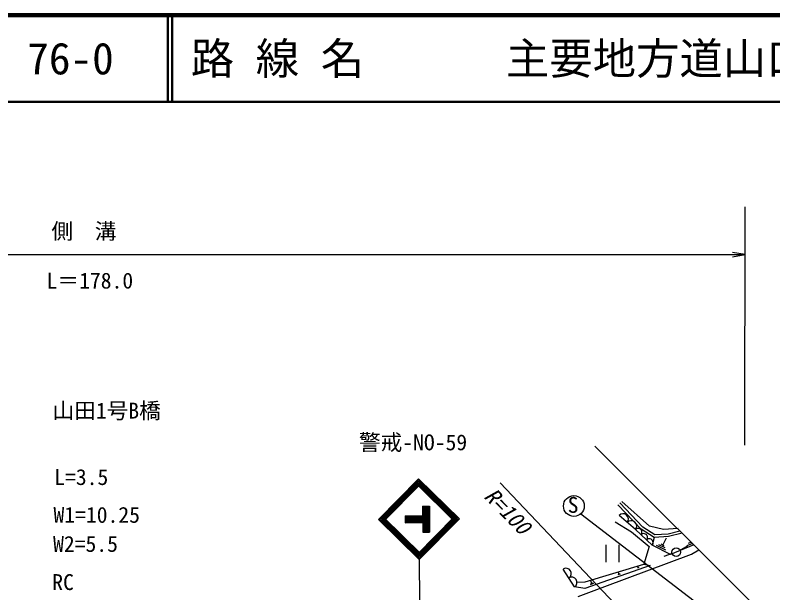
# Model space of a CAD drawing. Units: millimetres, scale not verified. Extents: x 40000 to 680000, y 20000 to 380000.
# Drawn here: x 160126 to 247510, y 313348 to 380000 of the extents above; entities that cross this region are included whole.
import ezdxf
from ezdxf.enums import TextEntityAlignment as Align

# ---------------------------------------------------------------- set-up
doc = ezdxf.new("R2010")
doc.units = ezdxf.units.MM
doc.header["$LTSCALE"] = 1000
for name, color, linetype, lineweight in [('M-BGD', 7, 'Continuous', 25), ('M-BMK-SRVR', 3, 'Continuous', 25), ('M-STR-HTXT', 7, 'Continuous', 13), ('M-STR-STR3', 7, 'Continuous', 25), ('M-STR-STRC', 7, 'Continuous', 25), ('M-TTL', 2, 'Continuous', 140), ('M-TTL-LINE', 7, 'Continuous', 50)]:
    doc.layers.add(name, color=color, linetype=linetype, lineweight=lineweight)
doc.layers.add('M-STR-STR1', color=1, linetype='Continuous')
doc.layers.add('M-TTL-TXT', color=7, linetype='Continuous')
doc.styles.add('ＭＳ ゴシック', font='')
doc.styles.get('ＭＳ ゴシック').set_extended_font_data('MS Gothic')

# ---------------------------------------------------------------- blocks, each defined once
blk = doc.blocks.new('open_arrow')
at = {"color": 0, "linetype": 'Continuous', "lineweight": -2}
blk.add_lwpolyline([(7.5, 1.25), (0, 0), (7.5, -1.25)], dxfattribs=at)

msp = doc.modelspace()

# ---------------------------------------------------------------- linework, layer by layer
at = {"layer": 'M-BGD'}
for p, q in [((232326, 320706), (229649, 323512)), ((232519, 320939), (229866, 323719)), ((233276, 321055), (230101, 323879)), ((231661, 320641), (229769, 322259)), ((229341, 321533), (231194, 320396)), ((233808, 319742), (232326, 320706)), ((233889, 320047), (232519, 320939)), ((234899, 320641), (233276, 321055)), ((236583, 320784), (234899, 320641)), ((231194, 320396), (233238, 318707)), ((233584, 318846), (231661, 320641)), ((235488, 319835), (233808, 319742)), ((235443, 320133), (233889, 320047)), ((236792, 320470), (235443, 320133)), ((237040, 320223), (235488, 319835)), ((233808, 319742), (233584, 318846)), ((234967, 318784), (234637, 318954)), ((235197, 319644), (234807, 318874)), ((238234, 319032), (237587, 318764)), ((238074, 319192), (237737, 319054)), ((237915, 319350), (237877, 319334)), ((228244, 318885), (228244, 316885)), ((229744, 318885), (229744, 316885)), ((233238, 318707), (232640, 316648)), ((235698, 317762), (233584, 318846)), ((235187, 318254), (234077, 318814)), ((235077, 318524), (234357, 318884)), ((238385, 318882), (235698, 317762)), ((236806, 318291), (237675, 318786)), ((238119, 317815), (238973, 318296)), ((228125, 314080), (238119, 317815)), ((235900, 317879), (234955, 317551)), ((233345, 316499), (225818, 313864)), ((225852, 314635), (232640, 316648)), ((231917, 316384), (231957, 316274)), ((232640, 316648), (233345, 316499)), ((224639, 314035), (223331, 316095)), ((229887, 315494), (229637, 315414)), ((229837, 315524), (229667, 315464)), ((229677, 315704), (229737, 315534)), ((229777, 315544), (229697, 315514)), ((232047, 316254), (231897, 316194)), ((232017, 316274), (231917, 316234)), ((231977, 316284), (231927, 316264)), ((224921, 314589), (225852, 314635)), ((226487, 314774), (226587, 314484)), ((225818, 313864), (224639, 314035)), ((225052, 312914), (228125, 314080)), ((226837, 314434), (226427, 314284)), ((226747, 314474), (226477, 314374)), ((226647, 314504), (226527, 314464))]:
    msp.add_line(p, q, dxfattribs=at)
msp.add_circle((236372, 318043), 500, dxfattribs=at)
for centre, radius, start, end in [((230242, 321854), 622, 319.46131, 139.46131), ((231188, 321045), 622, 319.46131, 139.46131), ((231981, 320342), 438, 316.97909, 136.97909), ((232622, 319743), 438, 316.97909, 136.97909), ((233263, 319145), 438, 316.97909, 136.97909), ((223658, 315580), 610, 302.39947, 122.39947), ((224312, 314550), 610, 302.39947, 122.39947)]:
    msp.add_arc(centre, radius, start, end, dxfattribs=at)
at = {"layer": 'M-BMK-SRVR'}
msp.add_line((226974, 330259), (250347, 306955), dxfattribs=at)
at = {"layer": 'M-STR-HTXT'}
msp.add_line((242949, 297708), (216065, 326026), dxfattribs=at)
at = {"layer": 'M-STR-STR3'}
for p, q in [((244296, 330379), (244309, 357893)), ((89669, 352376), (244306, 352374))]:
    msp.add_line(p, q, dxfattribs=at)
at = {"layer": 'M-STR-STRC'}
for p, q in [((202024, 321808), (206649, 326516)), ((202165, 321809), (206650, 326374)), ((202306, 321810), (206652, 326233)), ((202448, 321812), (206653, 326091)), ((202519, 321741), (206724, 326021)), ((202591, 321671), (206796, 325951)), ((206513, 325949), (210793, 321744)), ((206583, 326020), (210863, 321815)), ((206649, 326516), (211357, 321890)), ((206650, 326374), (211216, 321889)), ((206652, 326233), (211074, 321888)), ((206653, 326091), (210933, 321886)), ((202662, 321601), (206867, 325881)), ((206443, 325877), (210723, 321672)), ((207099, 323353), (207899, 323360)), ((207099, 323353), (207126, 320353)), ((207199, 323353), (207226, 320354)), ((207299, 323354), (207326, 320354)), ((207399, 323355), (207426, 320355)), ((207499, 323356), (207526, 320356)), ((207599, 323357), (207626, 320357)), ((207699, 323358), (207726, 320358)), ((207799, 323359), (207826, 320359)), ((207899, 323360), (207926, 320360)), ((225381, 322483), (246289, 306411)), ((202024, 321808), (206732, 317182)), ((202165, 321809), (206730, 317324)), ((202306, 321810), (206729, 317465)), ((202448, 321812), (206728, 317606)), ((202518, 321883), (206798, 317678)), ((202588, 321954), (206868, 317749)), ((202658, 322026), (206938, 317820)), ((205088, 322235), (207109, 322253)), ((205088, 322235), (205095, 321435)), ((205089, 322135), (207110, 322153)), ((205090, 322035), (207111, 322053)), ((205091, 321935), (207112, 321953)), ((205092, 321835), (207112, 321853)), ((205092, 321735), (207113, 321753)), ((205093, 321635), (207114, 321653)), ((206514, 317817), (210719, 322097)), ((206585, 317747), (210790, 322027)), ((206656, 317677), (210862, 321956)), ((206728, 317606), (210933, 321886)), ((206729, 317465), (211074, 321888)), ((206730, 317324), (211216, 321889)), ((206732, 317182), (211357, 321890)), ((205094, 321535), (207115, 321553)), ((205095, 321435), (207116, 321453)), ((207126, 320353), (207926, 320360)), ((206732, 317182), (206774, 312387))]:
    msp.add_line(p, q, dxfattribs=at)
msp.add_circle((224567, 323366), 1200, dxfattribs=at)
at = {"layer": 'M-TTL'}
msp.add_line((680000, 380000), (40000, 380000), dxfattribs=at)
at = {"layer": 'M-TTL-LINE'}
for p, q in [((177750, 380000), (177750, 370000)), ((178250, 380000), (178250, 370000)), ((40000, 370000), (680000, 370000))]:
    msp.add_line(p, q, dxfattribs=at)

# ---------------------------------------------------------------- block references
at = {"layer": 'M-STR-STR3', "xscale": 193, "yscale": 193, "rotation": 180}
msp.add_blockref('open_arrow', (244306, 352374), dxfattribs=at)

# ---------------------------------------------------------------- texts
at = {"layer": 'M-STR-HTXT', "style": 'ＭＳ ゴシック', "oblique": 15}
msp.add_text('R=100', height=1833, rotation=314.187, dxfattribs=at).set_placement((213697, 324014), align=Align.BOTTOM_LEFT)
at = {"layer": 'M-STR-STR1', "style": 'ＭＳ ゴシック'}
for s, p in [('山田1号B橋', (164428, 332907)), ('L=3.5', (164631, 325242)), ('W1=10.25', (164546, 320882)), ('W2=5.5', (164499, 317529)), ('RC', (164403, 313122))]:
    msp.add_text(s, height=1833, dxfattribs=at).set_placement(p, align=Align.BOTTOM_LEFT)
at = {"layer": 'M-STR-STR3', "style": 'ＭＳ ゴシック'}
for s, p in [('側\u3000溝', (164309, 353615)), ('L＝178.0', (163755, 347906))]:
    msp.add_text(s, height=1833, dxfattribs=at).set_placement(p, align=Align.BOTTOM_LEFT)
at = {"layer": 'M-STR-STRC', "style": 'ＭＳ ゴシック'}
for s, p in [('警戒-NO-59', (199774, 329246)), ('S', (223847, 322028))]:
    msp.add_text(s, height=1833, dxfattribs=at).set_placement(p, align=Align.BOTTOM_LEFT)
at = {"layer": 'M-TTL-TXT', "style": 'ＭＳ ゴシック'}
for s, p in [('76-0', (161521, 375000)), ('路 線 名', (180380, 375000)), ('主要地方道山口福栄須佐線', (216734, 375000))]:
    msp.add_text(s, height=3666, dxfattribs=at).set_placement(p, align=Align.MIDDLE_LEFT)

doc.saveas('drawing.dxf')
